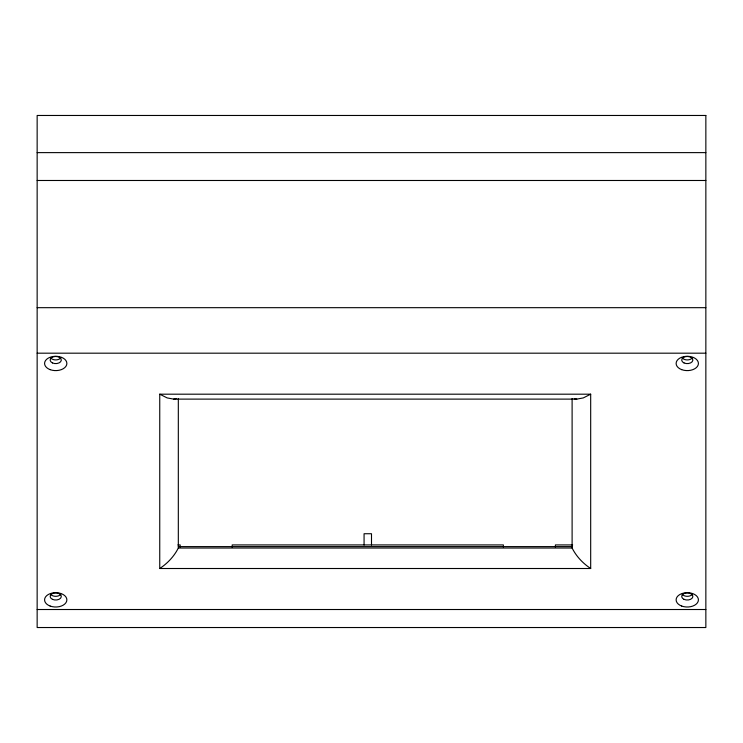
<?xml version="1.0" encoding="UTF-8"?>
<svg xmlns="http://www.w3.org/2000/svg" width="743" height="743" viewBox="0 0 743 743"><rect width="100%" height="100%" fill="white"/><g stroke="black" fill="none" stroke-linecap="round" stroke-linejoin="round"><path stroke-width="1.11" d="M178.32 398.48L178.32 548.028C174.141 556.377 167.5 563.389 159.745 568.506L159.745 394.189L590.685 394.189L590.685 568.506L159.745 568.506M590.685 394.189L583.264 397.923L576.791 399.112L173.639 399.112L167.166 397.923L159.745 394.189M176.249 398.685L173.639 399.112M37.15 152.621L705.85 152.621M37.15 180.484L705.85 180.484M37.15 307.676L705.85 307.676M37.15 353.185L705.85 353.185M177.902 544.925L180.177 544.925L180.177 547.201M572.667 544.925L555.392 544.925L555.392 547.201M178.32 546.607L572.11 546.607M178.32 548.028L572.11 548.028C576.289 556.377 582.93 563.389 590.685 568.506M37.15 609.511L705.85 609.511M576.791 399.112L574.181 398.685M572.11 398.48L572.11 548.028M503.382 547.201L503.382 544.925L232.188 544.925L232.188 547.201M371.5 545.028L371.5 533.734L364.07 533.734L364.07 545.028M60.815 357.792A5.572 3.585 0 0 1 55.725 359.909A5.572 3.585 0 0 1 50.635 357.792M60.815 594.196A5.572 3.585 0 0 1 55.725 596.323A5.572 3.585 0 0 1 50.635 594.196M692.365 594.196A5.572 3.585 0 0 1 687.275 596.323A5.572 3.585 0 0 1 682.185 594.196M692.365 357.792A5.572 3.585 0 0 1 687.275 359.909A5.572 3.585 0 0 1 682.185 357.792M705.85 115.471L37.15 115.471L37.15 627.529L705.85 627.529L705.85 115.471M52.447 599.332A5.572 3.585 0 0 0 61.27 596.815A5.572 3.585 0 0 0 53.459 593.165A5.572 3.585 0 0 0 52.447 599.332M50.152 606.056A11.145 7.161 0 0 0 66.87 599.852A11.145 7.161 0 0 0 50.152 593.648A11.145 7.161 0 0 0 50.152 606.056M52.447 362.928A5.572 3.585 0 0 0 61.27 360.401A5.572 3.585 0 0 0 53.459 356.761A5.572 3.585 0 0 0 52.447 362.928M50.152 369.652A11.145 7.161 0 0 0 66.87 363.448A11.145 7.161 0 0 0 50.152 357.244A11.145 7.161 0 0 0 50.152 369.652M683.997 599.332A5.572 3.585 0 0 0 692.82 596.815A5.572 3.585 0 0 0 685.009 593.165A5.572 3.585 0 0 0 683.997 599.332M681.702 606.056A11.145 7.161 0 0 0 698.42 599.852A11.145 7.161 0 0 0 681.702 593.648A11.145 7.161 0 0 0 681.702 606.056M683.997 362.928A5.572 3.585 0 0 0 692.82 360.401A5.572 3.585 0 0 0 685.009 356.761A5.572 3.585 0 0 0 683.997 362.928M681.702 369.652A11.145 7.161 0 0 0 698.42 363.448A11.145 7.161 0 0 0 681.702 357.244A11.145 7.161 0 0 0 681.702 369.652"/></g></svg>
